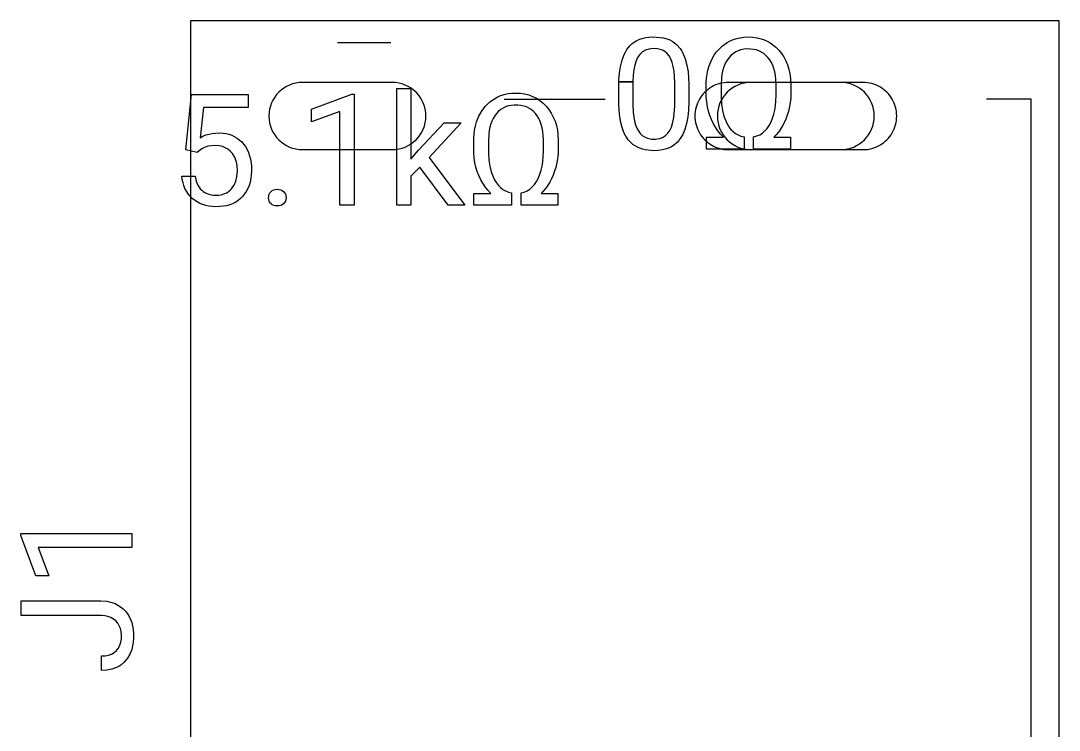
# Model space of a CAD drawing. Header units: inches. Extents: x 3.88 to 7.82, y -6.06 to -2.14.
# Drawn here: x 7.4581 to 7.8228, y -4.1401 to -3.8909 of the extents above; entities that cross this region are included whole.
import ezdxf

# ---------------------------------------------------------------- set-up
doc = ezdxf.new("R2010")
doc.units = ezdxf.units.IN
doc.header["$MEASUREMENT"] = 0
doc.layers.add('F.Silkscreen', color=41, linetype='CONTINUOUS', true_color=0xf2eda1)

msp = doc.modelspace()

# ---------------------------------------------------------------- linework, layer by layer
at = {"layer": 'F.Silkscreen', "linetype": 'CONTINUOUS'}
for p, q in [((7.82283, -3.89094), (7.51772, -3.89095)), ((7.51772, -3.89095), (7.51772, -4.29803)), ((7.82284, -4.29803), (7.82283, -3.89094)), ((7.5694, -3.89852), (7.58808, -3.89852)), ((7.67284, -3.89898), (7.67359, -3.89843)), ((7.67359, -3.89843), (7.67453, -3.89788)), ((7.67453, -3.89788), (7.67555, -3.89743)), ((7.67555, -3.89743), (7.67666, -3.89708)), ((7.67666, -3.89708), (7.67766, -3.89686)), ((7.67766, -3.89686), (7.67873, -3.89672)), ((7.67873, -3.89672), (7.68004, -3.89664)), ((7.68004, -3.89664), (7.6814, -3.89666)), ((7.6814, -3.89666), (7.68268, -3.89678)), ((7.68268, -3.89678), (7.68388, -3.89699)), ((7.68388, -3.89699), (7.685, -3.8973)), ((7.685, -3.8973), (7.68604, -3.8977)), ((7.68604, -3.8977), (7.68687, -3.89813)), ((7.68687, -3.89813), (7.68776, -3.89871)), ((7.68776, -3.89871), (7.68857, -3.89939)), ((7.70457, -3.89977), (7.7062, -3.89863)), ((7.7062, -3.89863), (7.70708, -3.89815)), ((7.70708, -3.89815), (7.70809, -3.89768)), ((7.70809, -3.89768), (7.70915, -3.89731)), ((7.70915, -3.89731), (7.71011, -3.89704)), ((7.71011, -3.89704), (7.71212, -3.89671)), ((7.71212, -3.89671), (7.7137, -3.89663)), ((7.7137, -3.89663), (7.71526, -3.89671)), ((7.71526, -3.89671), (7.71677, -3.89693)), ((7.71677, -3.89693), (7.71821, -3.89729)), ((7.71821, -3.89729), (7.71959, -3.89781)), ((7.71959, -3.89781), (7.72091, -3.89847)), ((7.72091, -3.89847), (7.72216, -3.89927)), ((7.66999, -3.90284), (7.67045, -3.90192)), ((7.67045, -3.90192), (7.67096, -3.90107)), ((7.67096, -3.90107), (7.67205, -3.89972)), ((7.67205, -3.89972), (7.67284, -3.89898)), ((7.67643, -3.90187), (7.67551, -3.90274)), ((7.67752, -3.90124), (7.67643, -3.90187)), ((7.67867, -3.90087), (7.67752, -3.90124)), ((7.6802, -3.90069), (7.67867, -3.90087)), ((7.68179, -3.90079), (7.6802, -3.90069)), ((7.6831, -3.90113), (7.68179, -3.90079)), ((7.68374, -3.90141), (7.6831, -3.90113)), ((7.68433, -3.90176), (7.68374, -3.90141)), ((7.68515, -3.90244), (7.68433, -3.90176)), ((7.68857, -3.89939), (7.68969, -3.90065)), ((7.68969, -3.90065), (7.69021, -3.90144)), ((7.69021, -3.90144), (7.69069, -3.90231)), ((7.69069, -3.90231), (7.6915, -3.90428)), ((7.70182, -3.90284), (7.70249, -3.90191)), ((7.70249, -3.90191), (7.70314, -3.90114)), ((7.70314, -3.90114), (7.70457, -3.89977)), ((7.70841, -3.90243), (7.70764, -3.90306)), ((7.70923, -3.90191), (7.70841, -3.90243)), ((7.71012, -3.90149), (7.70923, -3.90191)), ((7.71106, -3.90117), (7.71012, -3.90149)), ((7.71207, -3.90096), (7.71106, -3.90117)), ((7.71314, -3.90086), (7.71207, -3.90096)), ((7.71439, -3.90087), (7.71314, -3.90086)), ((7.71545, -3.90098), (7.71439, -3.90087)), ((7.71644, -3.9012), (7.71545, -3.90098)), ((7.71738, -3.90153), (7.71644, -3.9012)), ((7.71826, -3.90195), (7.71738, -3.90153)), ((7.71908, -3.90248), (7.71826, -3.90195)), ((7.72216, -3.89927), (7.72331, -3.90019)), ((7.72331, -3.90019), (7.72435, -3.90123)), ((7.72435, -3.90123), (7.72529, -3.90239)), ((7.72529, -3.90239), (7.72612, -3.90367)), ((7.66871, -3.90709), (7.66929, -3.90473)), ((7.66929, -3.90473), (7.66999, -3.90284)), ((7.6742, -3.90506), (7.67375, -3.90651)), ((7.67476, -3.90384), (7.6742, -3.90506)), ((7.67551, -3.90274), (7.67476, -3.90384)), ((7.68585, -3.9033), (7.68515, -3.90244)), ((7.68644, -3.90433), (7.68585, -3.9033)), ((7.68692, -3.90557), (7.68644, -3.90433)), ((7.6873, -3.907), (7.68692, -3.90557)), ((7.6915, -3.90428), (7.6921, -3.90655)), ((7.6999, -3.9068), (7.70071, -3.90478)), ((7.70071, -3.90478), (7.70182, -3.90284)), ((7.70574, -3.90554), (7.70526, -3.90655)), ((7.7063, -3.90462), (7.70574, -3.90554)), ((7.70694, -3.90379), (7.7063, -3.90462)), ((7.70764, -3.90306), (7.70694, -3.90379)), ((7.71984, -3.90311), (7.71908, -3.90248)), ((7.72054, -3.90385), (7.71984, -3.90311)), ((7.72118, -3.90468), (7.72054, -3.90385)), ((7.72174, -3.9056), (7.72118, -3.90468)), ((7.72221, -3.90661), (7.72174, -3.9056)), ((7.72612, -3.90367), (7.72684, -3.90506)), ((7.72684, -3.90506), (7.7274, -3.90641)), ((7.66822, -3.91171), (7.6684, -3.90929)), ((7.6684, -3.90929), (7.66871, -3.90709)), ((7.67342, -3.90817), (7.67321, -3.91006)), ((7.67375, -3.90651), (7.67342, -3.90817)), ((7.68757, -3.90863), (7.6873, -3.907)), ((7.68773, -3.91047), (7.68757, -3.90863)), ((7.6921, -3.90655), (7.69247, -3.9089)), ((7.69247, -3.9089), (7.69266, -3.91127)), ((7.69899, -3.91108), (7.69919, -3.90965)), ((7.69919, -3.90965), (7.69948, -3.90826)), ((7.69948, -3.90826), (7.6999, -3.9068)), ((7.70458, -3.90868), (7.70436, -3.90977)), ((7.70491, -3.90751), (7.70458, -3.90868)), ((7.70526, -3.90655), (7.70491, -3.90751)), ((7.72261, -3.90771), (7.72221, -3.90661)), ((7.72292, -3.90891), (7.72261, -3.90771)), ((7.72316, -3.91019), (7.72292, -3.90891)), ((7.7274, -3.90641), (7.72789, -3.90796)), ((7.72789, -3.90796), (7.72824, -3.90957)), ((7.72824, -3.90957), (7.72848, -3.91126)), ((7.58858, -3.9126), (7.55709, -3.9126)), ((7.66819, -3.92014), (7.66822, -3.91234)), ((7.66822, -3.91234), (7.66822, -3.91171)), ((7.66822, -3.91234), (7.67311, -3.91234)), ((7.67311, -3.91234), (7.66822, -3.91234)), ((7.67321, -3.91006), (7.67311, -3.91234)), ((7.67311, -3.91234), (7.67311, -3.92026)), ((7.6878, -3.9127), (7.68773, -3.91047)), ((7.6878, -3.92081), (7.6878, -3.9127)), ((7.69266, -3.91127), (7.69272, -3.91305)), ((7.69272, -3.91305), (7.69272, -3.91947)), ((7.69888, -3.91257), (7.69899, -3.91108)), ((7.69889, -3.91781), (7.69888, -3.91257)), ((7.7029, -3.91323), (7.70217, -3.9135)), ((7.70363, -3.913), (7.7029, -3.91323)), ((7.70439, -3.91283), (7.70363, -3.913)), ((7.70418, -3.9111), (7.70406, -3.91326)), ((7.70406, -3.91326), (7.70407, -3.91785)), ((7.70436, -3.90977), (7.70418, -3.9111)), ((7.70515, -3.9127), (7.70439, -3.91283)), ((7.70592, -3.91262), (7.70515, -3.9127)), ((7.70669, -3.9126), (7.70592, -3.91262)), ((7.75394, -3.9126), (7.70669, -3.9126)), ((7.74606, -3.9126), (7.71457, -3.9126)), ((7.72331, -3.91156), (7.72316, -3.91019)), ((7.72338, -3.91303), (7.72331, -3.91156)), ((7.72339, -3.91719), (7.72338, -3.91303)), ((7.72848, -3.91126), (7.72858, -3.91317)), ((7.72858, -3.91317), (7.72853, -3.91813)), ((7.75471, -3.91262), (7.75394, -3.9126)), ((7.75548, -3.9127), (7.75471, -3.91262)), ((7.75624, -3.91283), (7.75548, -3.9127)), ((7.75699, -3.913), (7.75624, -3.91283)), ((7.75773, -3.91323), (7.75699, -3.913)), ((7.75846, -3.9135), (7.75773, -3.91323)), ((7.5161, -3.93624), (7.51807, -3.91687)), ((7.51807, -3.91687), (7.53799, -3.91687)), ((7.53799, -3.91687), (7.53799, -3.92144)), ((7.56024, -3.92199), (7.57441, -3.91667)), ((7.57441, -3.91667), (7.57516, -3.91667)), ((7.57516, -3.91667), (7.57516, -3.95573)), ((7.5902, -3.95573), (7.5902, -3.9147)), ((7.5902, -3.9147), (7.59512, -3.9147)), ((7.59512, -3.9147), (7.59512, -3.93951)), ((7.6264, -3.91737), (7.6283, -3.91676)), ((7.6283, -3.91676), (7.62928, -3.91655)), ((7.62928, -3.91655), (7.63043, -3.91639)), ((7.63043, -3.91639), (7.63201, -3.91632)), ((7.63201, -3.91632), (7.63357, -3.91639)), ((7.63357, -3.91639), (7.63508, -3.91661)), ((7.63508, -3.91661), (7.63652, -3.91698)), ((7.63652, -3.91698), (7.6379, -3.91749)), ((7.69781, -3.91662), (7.69732, -3.91722)), ((7.69834, -3.91606), (7.69781, -3.91662)), ((7.6989, -3.91553), (7.69834, -3.91606)), ((7.6995, -3.91504), (7.6989, -3.91553)), ((7.70013, -3.91459), (7.6995, -3.91504)), ((7.70079, -3.91418), (7.70013, -3.91459)), ((7.70147, -3.91382), (7.70079, -3.91418)), ((7.70217, -3.9135), (7.70147, -3.91382)), ((7.75916, -3.91382), (7.75846, -3.9135)), ((7.75984, -3.91418), (7.75916, -3.91382)), ((7.7605, -3.91459), (7.75984, -3.91418)), ((7.76113, -3.91504), (7.7605, -3.91459)), ((7.76172, -3.91553), (7.76113, -3.91504)), ((7.76229, -3.91606), (7.76172, -3.91553)), ((7.76282, -3.91662), (7.76229, -3.91606)), ((7.76331, -3.91722), (7.76282, -3.91662)), ((7.62136, -3.92092), (7.62205, -3.9202)), ((7.62205, -3.9202), (7.62288, -3.91946)), ((7.62288, -3.91946), (7.62451, -3.91831)), ((7.62451, -3.91831), (7.62549, -3.91778)), ((7.62549, -3.91778), (7.6264, -3.91737)), ((7.62795, -3.9185), (7.66338, -3.9185)), ((7.63038, -3.92065), (7.62937, -3.92086)), ((7.63145, -3.92054), (7.63038, -3.92065)), ((7.6327, -3.92055), (7.63145, -3.92054)), ((7.63375, -3.92067), (7.6327, -3.92055)), ((7.63475, -3.92089), (7.63375, -3.92067)), ((7.6379, -3.91749), (7.63922, -3.91815)), ((7.63922, -3.91815), (7.64047, -3.91895)), ((7.64047, -3.91895), (7.64162, -3.91987)), ((7.64162, -3.91987), (7.64266, -3.92092)), ((7.66819, -3.92026), (7.66819, -3.92014)), ((7.66828, -3.92236), (7.66819, -3.92026)), ((7.67311, -3.92026), (7.67323, -3.9232)), ((7.69272, -3.91947), (7.69263, -3.92231)), ((7.69551, -3.92061), (7.69528, -3.92135)), ((7.69578, -3.91989), (7.69551, -3.92061)), ((7.6961, -3.91919), (7.69578, -3.91989)), ((7.69646, -3.9185), (7.6961, -3.91919)), ((7.69687, -3.91785), (7.69646, -3.9185)), ((7.69732, -3.91722), (7.69687, -3.91785)), ((7.69903, -3.91941), (7.69889, -3.91781)), ((7.6993, -3.92113), (7.69903, -3.91941)), ((7.70407, -3.91785), (7.70424, -3.92025)), ((7.70424, -3.92025), (7.70458, -3.92245)), ((7.72314, -3.92084), (7.72331, -3.91907)), ((7.72331, -3.91907), (7.72339, -3.91719)), ((7.72825, -3.92049), (7.72771, -3.92283)), ((7.72853, -3.91813), (7.72825, -3.92049)), ((7.76376, -3.91785), (7.76331, -3.91722)), ((7.76416, -3.9185), (7.76376, -3.91785)), ((7.76453, -3.91919), (7.76416, -3.9185)), ((7.76485, -3.91989), (7.76453, -3.91919)), ((7.76512, -3.92061), (7.76485, -3.91989)), ((7.76534, -3.92135), (7.76512, -3.92061)), ((7.81299, -3.9185), (7.79724, -3.9185)), ((7.81299, -4.27047), (7.81299, -3.9185)), ((7.52224, -3.92144), (7.5211, -3.93203)), ((7.53799, -3.92144), (7.52224, -3.92144)), ((7.56024, -3.92648), (7.56024, -3.92199)), ((7.5702, -3.92281), (7.56024, -3.92648)), ((7.5702, -3.95573), (7.5702, -3.92281)), ((7.61902, -3.92447), (7.62013, -3.92252)), ((7.62013, -3.92252), (7.62136, -3.92092)), ((7.62461, -3.92431), (7.62405, -3.92523)), ((7.62525, -3.92347), (7.62461, -3.92431)), ((7.62595, -3.92274), (7.62525, -3.92347)), ((7.62671, -3.92211), (7.62595, -3.92274)), ((7.62754, -3.92159), (7.62671, -3.92211)), ((7.62842, -3.92117), (7.62754, -3.92159)), ((7.62937, -3.92086), (7.62842, -3.92117)), ((7.63569, -3.92121), (7.63475, -3.92089)), ((7.63657, -3.92164), (7.63569, -3.92121)), ((7.63739, -3.92217), (7.63657, -3.92164)), ((7.63815, -3.9228), (7.63739, -3.92217)), ((7.63885, -3.92354), (7.63815, -3.9228)), ((7.63948, -3.92437), (7.63885, -3.92354)), ((7.64266, -3.92092), (7.64359, -3.92207)), ((7.64359, -3.92207), (7.64443, -3.92335)), ((7.64443, -3.92335), (7.64515, -3.92475)), ((7.66851, -3.92464), (7.66828, -3.92236)), ((7.67323, -3.9232), (7.67339, -3.92467)), ((7.6874, -3.92549), (7.68763, -3.9238)), ((7.68763, -3.9238), (7.6878, -3.92081)), ((7.69263, -3.92231), (7.6924, -3.92467)), ((7.69491, -3.92364), (7.69488, -3.92441)), ((7.69498, -3.92287), (7.69491, -3.92364)), ((7.69511, -3.92211), (7.69498, -3.92287)), ((7.69528, -3.92135), (7.69511, -3.92211)), ((7.69967, -3.9227), (7.6993, -3.92113)), ((7.70015, -3.92425), (7.69967, -3.9227)), ((7.70069, -3.92565), (7.70015, -3.92425)), ((7.70458, -3.92245), (7.70509, -3.92445)), ((7.72216, -3.92516), (7.7226, -3.92373)), ((7.7226, -3.92373), (7.72291, -3.92233)), ((7.72291, -3.92233), (7.72314, -3.92084)), ((7.7273, -3.92412), (7.72677, -3.92553)), ((7.72771, -3.92283), (7.7273, -3.92412)), ((7.76552, -3.9221), (7.76534, -3.92135)), ((7.76565, -3.92287), (7.76552, -3.9221)), ((7.76572, -3.92364), (7.76565, -3.92287)), ((7.76575, -3.92441), (7.76572, -3.92364)), ((7.59776, -3.93636), (7.60677, -3.92683)), ((7.61276, -3.92683), (7.60154, -3.93892)), ((7.60677, -3.92683), (7.61276, -3.92683)), ((7.61749, -3.92933), (7.61782, -3.92781)), ((7.61782, -3.92781), (7.61821, -3.92648)), ((7.61821, -3.92648), (7.61902, -3.92447)), ((7.62322, -3.92719), (7.62289, -3.92836)), ((7.62357, -3.92624), (7.62322, -3.92719)), ((7.62405, -3.92523), (7.62357, -3.92624)), ((7.64004, -3.92529), (7.63948, -3.92437)), ((7.64052, -3.9263), (7.64004, -3.92529)), ((7.64092, -3.9274), (7.64052, -3.9263)), ((7.64123, -3.92859), (7.64092, -3.9274)), ((7.64515, -3.92475), (7.64575, -3.92623)), ((7.64575, -3.92623), (7.64623, -3.92777)), ((7.64623, -3.92777), (7.64658, -3.9294)), ((7.66889, -3.92673), (7.66851, -3.92464)), ((7.66934, -3.92843), (7.66889, -3.92673)), ((7.67339, -3.92467), (7.67366, -3.92616)), ((7.67366, -3.92616), (7.67403, -3.92748)), ((7.67403, -3.92748), (7.67448, -3.92864)), ((7.68664, -3.92831), (7.68707, -3.927)), ((7.68707, -3.927), (7.6874, -3.92549)), ((7.69198, -3.92702), (7.69138, -3.9291)), ((7.6924, -3.92467), (7.69198, -3.92702)), ((7.69488, -3.92441), (7.69491, -3.92518)), ((7.69491, -3.92518), (7.69498, -3.92595)), ((7.69498, -3.92595), (7.69511, -3.92671)), ((7.69511, -3.92671), (7.69528, -3.92747)), ((7.69528, -3.92747), (7.69551, -3.92821)), ((7.70138, -3.9271), (7.70069, -3.92565)), ((7.70208, -3.92835), (7.70138, -3.9271)), ((7.70509, -3.92445), (7.70571, -3.92613)), ((7.70571, -3.92613), (7.70621, -3.92715)), ((7.70621, -3.92715), (7.70684, -3.92818)), ((7.72027, -3.92873), (7.72099, -3.92768)), ((7.72099, -3.92768), (7.72163, -3.92649)), ((7.72163, -3.92649), (7.72216, -3.92516)), ((7.72561, -3.9279), (7.72494, -3.92899)), ((7.72622, -3.92675), (7.72561, -3.9279)), ((7.72677, -3.92553), (7.72622, -3.92675)), ((7.76512, -3.92821), (7.76534, -3.92747)), ((7.76534, -3.92747), (7.76552, -3.92671)), ((7.76552, -3.92671), (7.76565, -3.92595)), ((7.76565, -3.92595), (7.76572, -3.92518)), ((7.76572, -3.92518), (7.76575, -3.92441)), ((7.5211, -3.93203), (7.5221, -3.9315)), ((7.5221, -3.9315), (7.52314, -3.93106)), ((7.52314, -3.93106), (7.52423, -3.93073)), ((7.52423, -3.93073), (7.52537, -3.9305)), ((7.52537, -3.9305), (7.52656, -3.93037)), ((7.52656, -3.93037), (7.52789, -3.93034)), ((7.52789, -3.93034), (7.52917, -3.93042)), ((7.52917, -3.93042), (7.53023, -3.93058)), ((7.53023, -3.93058), (7.53124, -3.93083)), ((7.53124, -3.93083), (7.5322, -3.93116)), ((7.5322, -3.93116), (7.53311, -3.93157)), ((7.53311, -3.93157), (7.53408, -3.93214)), ((7.61719, -3.93225), (7.6173, -3.93077)), ((7.6173, -3.93077), (7.61749, -3.92933)), ((7.62248, -3.93079), (7.62236, -3.93295)), ((7.62266, -3.92946), (7.62248, -3.93079)), ((7.62289, -3.92836), (7.62266, -3.92946)), ((7.64146, -3.92987), (7.64123, -3.92859)), ((7.64162, -3.93125), (7.64146, -3.92987)), ((7.64169, -3.93271), (7.64162, -3.93125)), ((7.64658, -3.9294), (7.64678, -3.93095)), ((7.64678, -3.93095), (7.64689, -3.93285)), ((7.66998, -3.93014), (7.66934, -3.92843)), ((7.67068, -3.93151), (7.66998, -3.93014)), ((7.67149, -3.93271), (7.67068, -3.93151)), ((7.67448, -3.92864), (7.67502, -3.92964)), ((7.67502, -3.92964), (7.67564, -3.93049)), ((7.67564, -3.93049), (7.67636, -3.93119)), ((7.67636, -3.93119), (7.67717, -3.93174)), ((7.68353, -3.93192), (7.68458, -3.93126)), ((7.68458, -3.93126), (7.68541, -3.93045)), ((7.68541, -3.93045), (7.68611, -3.92943)), ((7.68611, -3.92943), (7.68664, -3.92831)), ((7.69061, -3.93092), (7.68976, -3.93234)), ((7.69138, -3.9291), (7.69061, -3.93092)), ((7.69551, -3.92821), (7.69578, -3.92893)), ((7.69578, -3.92893), (7.6961, -3.92963)), ((7.6961, -3.92963), (7.69646, -3.93032)), ((7.69646, -3.93032), (7.69687, -3.93097)), ((7.69687, -3.93097), (7.69732, -3.9316)), ((7.69732, -3.9316), (7.69781, -3.9322)), ((7.70293, -3.92961), (7.70208, -3.92835)), ((7.70386, -3.93079), (7.70293, -3.92961)), ((7.70488, -3.93187), (7.70386, -3.93079)), ((7.70684, -3.92818), (7.70754, -3.92908)), ((7.70754, -3.92908), (7.70831, -3.92986)), ((7.70831, -3.92986), (7.70916, -3.93051)), ((7.70916, -3.93051), (7.71008, -3.93104)), ((7.71008, -3.93104), (7.71107, -3.93144)), ((7.71107, -3.93144), (7.71213, -3.93171)), ((7.71551, -3.93171), (7.71662, -3.93142)), ((7.71662, -3.93142), (7.71765, -3.93097)), ((7.71765, -3.93097), (7.7186, -3.93037)), ((7.7186, -3.93037), (7.71947, -3.92963)), ((7.71947, -3.92963), (7.72027, -3.92873)), ((7.72341, -3.93098), (7.72256, -3.93187)), ((7.72421, -3.93002), (7.72341, -3.93098)), ((7.72494, -3.92899), (7.72421, -3.93002)), ((7.76282, -3.9322), (7.76331, -3.9316)), ((7.76331, -3.9316), (7.76376, -3.93097)), ((7.76376, -3.93097), (7.76416, -3.93031)), ((7.76416, -3.93031), (7.76453, -3.92963)), ((7.76453, -3.92963), (7.76485, -3.92893)), ((7.76485, -3.92893), (7.76512, -3.92821)), ((7.52386, -3.93505), (7.52285, -3.93537)), ((7.52516, -3.93484), (7.52386, -3.93505)), ((7.52664, -3.93479), (7.52516, -3.93484)), ((7.5278, -3.93488), (7.52664, -3.93479)), ((7.52897, -3.93514), (7.5278, -3.93488)), ((7.52996, -3.93553), (7.52897, -3.93514)), ((7.53408, -3.93214), (7.53499, -3.93283)), ((7.53499, -3.93283), (7.53572, -3.93352)), ((7.53572, -3.93352), (7.5364, -3.93429)), ((7.5364, -3.93429), (7.537, -3.93512)), ((7.537, -3.93512), (7.5376, -3.93614)), ((7.6172, -3.93749), (7.61719, -3.93225)), ((7.62236, -3.93295), (7.62238, -3.93753)), ((7.64169, -3.93687), (7.64169, -3.93271)), ((7.64689, -3.93285), (7.64684, -3.93782)), ((7.67242, -3.93376), (7.67149, -3.93271)), ((7.67312, -3.93437), (7.67242, -3.93376)), ((7.67387, -3.9349), (7.67312, -3.93437)), ((7.67467, -3.93536), (7.67387, -3.9349)), ((7.67717, -3.93174), (7.67827, -3.93222)), ((7.67827, -3.93222), (7.67961, -3.93249)), ((7.67961, -3.93249), (7.68107, -3.93252)), ((7.68107, -3.93252), (7.68242, -3.93232)), ((7.68242, -3.93232), (7.68353, -3.93192)), ((7.68668, -3.93517), (7.68583, -3.9356)), ((7.68747, -3.93468), (7.68668, -3.93517)), ((7.68865, -3.93368), (7.68747, -3.93468)), ((7.68976, -3.93234), (7.68865, -3.93368)), ((7.69781, -3.9322), (7.69834, -3.93276)), ((7.69834, -3.93276), (7.6989, -3.93329)), ((7.6989, -3.93329), (7.6995, -3.93378)), ((7.69898, -3.93604), (7.69898, -3.93187)), ((7.69898, -3.93187), (7.70488, -3.93187)), ((7.6995, -3.93378), (7.70013, -3.93423)), ((7.70013, -3.93423), (7.70079, -3.93464)), ((7.70079, -3.93464), (7.70147, -3.935)), ((7.70147, -3.935), (7.70217, -3.93532)), ((7.71213, -3.93171), (7.71213, -3.93604)), ((7.71551, -3.93604), (7.71551, -3.93171)), ((7.72256, -3.93187), (7.72843, -3.93187)), ((7.72843, -3.93187), (7.72843, -3.93604)), ((7.75846, -3.93532), (7.75916, -3.935)), ((7.75916, -3.935), (7.75984, -3.93464)), ((7.75984, -3.93464), (7.7605, -3.93423)), ((7.7605, -3.93423), (7.76113, -3.93378)), ((7.76113, -3.93378), (7.76172, -3.93329)), ((7.76172, -3.93329), (7.76229, -3.93276)), ((7.76229, -3.93276), (7.76282, -3.9322)), ((7.52004, -3.93726), (7.5161, -3.93624)), ((7.52134, -3.9362), (7.52004, -3.93726)), ((7.52195, -3.93579), (7.52134, -3.9362)), ((7.52285, -3.93537), (7.52195, -3.93579)), ((7.53086, -3.93606), (7.52996, -3.93553)), ((7.53168, -3.93672), (7.53086, -3.93606)), ((7.53247, -3.9376), (7.53168, -3.93672)), ((7.53307, -3.93851), (7.53247, -3.9376)), ((7.53354, -3.93951), (7.53307, -3.93851)), ((7.5376, -3.93614), (7.53809, -3.93724)), ((7.53809, -3.93724), (7.5385, -3.93841)), ((7.5385, -3.93841), (7.53877, -3.93951)), ((7.55709, -3.93622), (7.58858, -3.93622)), ((7.59512, -3.93951), (7.59776, -3.93636)), ((7.61733, -3.9391), (7.6172, -3.93749)), ((7.62238, -3.93753), (7.62255, -3.93993)), ((7.64147, -3.94035), (7.64162, -3.93876)), ((7.64162, -3.93876), (7.64169, -3.93687)), ((7.64684, -3.93782), (7.64656, -3.94018)), ((7.67554, -3.93575), (7.67467, -3.93536)), ((7.67646, -3.93606), (7.67554, -3.93575)), ((7.67743, -3.9363), (7.67646, -3.93606)), ((7.67937, -3.93656), (7.67743, -3.9363)), ((7.68071, -3.93659), (7.67937, -3.93656)), ((7.68185, -3.93654), (7.68071, -3.93659)), ((7.68293, -3.93642), (7.68185, -3.93654)), ((7.68396, -3.93622), (7.68293, -3.93642)), ((7.68492, -3.93595), (7.68396, -3.93622)), ((7.68583, -3.9356), (7.68492, -3.93595)), ((7.71213, -3.93604), (7.69898, -3.93604)), ((7.70217, -3.93532), (7.7029, -3.93559)), ((7.7029, -3.93559), (7.70363, -3.93582)), ((7.70363, -3.93582), (7.70439, -3.93599)), ((7.70439, -3.93599), (7.70515, -3.93612)), ((7.70515, -3.93612), (7.70592, -3.9362)), ((7.70592, -3.9362), (7.70669, -3.93622)), ((7.70669, -3.93622), (7.75394, -3.93622)), ((7.71457, -3.93622), (7.74606, -3.93622)), ((7.72843, -3.93604), (7.71551, -3.93604)), ((7.75394, -3.93622), (7.75471, -3.9362)), ((7.75471, -3.9362), (7.75548, -3.93612)), ((7.75548, -3.93612), (7.75624, -3.93599)), ((7.75624, -3.93599), (7.75699, -3.93582)), ((7.75699, -3.93582), (7.75773, -3.93559)), ((7.75773, -3.93559), (7.75846, -3.93532)), ((7.53389, -3.94059), (7.53354, -3.93951)), ((7.53411, -3.94177), (7.53389, -3.94059)), ((7.53421, -3.94366), (7.53411, -3.94177)), ((7.53877, -3.93951), (7.53899, -3.94083)), ((7.53899, -3.94083), (7.53911, -3.94223)), ((7.53911, -3.94223), (7.53913, -3.9437)), ((7.59823, -3.94234), (7.59512, -3.94557)), ((7.60827, -3.95573), (7.59823, -3.94234)), ((7.60154, -3.93892), (7.61409, -3.95573)), ((7.61761, -3.94081), (7.61733, -3.9391)), ((7.61798, -3.94238), (7.61761, -3.94081)), ((7.61846, -3.94393), (7.61798, -3.94238)), ((7.62255, -3.93993), (7.62285, -3.94197)), ((7.62285, -3.94197), (7.62335, -3.94399)), ((7.64091, -3.94341), (7.64122, -3.94201)), ((7.64122, -3.94201), (7.64147, -3.94035)), ((7.64602, -3.94252), (7.64561, -3.94381)), ((7.64656, -3.94018), (7.64602, -3.94252)), ((7.51485, -3.94672), (7.51469, -3.94549)), ((7.51469, -3.94549), (7.51937, -3.94549)), ((7.51937, -3.94549), (7.51975, -3.94724)), ((7.53366, -3.94729), (7.53406, -3.94559)), ((7.53406, -3.94559), (7.53421, -3.94366)), ((7.53906, -3.94515), (7.53891, -3.94635)), ((7.53913, -3.9437), (7.53906, -3.94515)), ((7.59512, -3.94557), (7.59512, -3.95573)), ((7.619, -3.94534), (7.61846, -3.94393)), ((7.61968, -3.94679), (7.619, -3.94534)), ((7.62335, -3.94399), (7.62402, -3.94581)), ((7.62402, -3.94581), (7.62451, -3.94683)), ((7.6393, -3.94737), (7.63993, -3.94617)), ((7.63993, -3.94617), (7.64047, -3.94485)), ((7.64047, -3.94485), (7.64091, -3.94341)), ((7.64507, -3.94521), (7.64453, -3.94643)), ((7.64561, -3.94381), (7.64507, -3.94521)), ((7.5151, -3.94788), (7.51485, -3.94672)), ((7.51539, -3.94883), (7.5151, -3.94788)), ((7.5158, -3.94987), (7.51539, -3.94883)), ((7.51975, -3.94724), (7.52035, -3.94873)), ((7.52035, -3.94873), (7.52074, -3.94938)), ((7.52074, -3.94938), (7.52118, -3.94996)), ((7.53218, -3.94994), (7.53265, -3.94933)), ((7.53265, -3.94933), (7.53306, -3.94867)), ((7.53306, -3.94867), (7.53366, -3.94729)), ((7.53828, -3.94886), (7.53787, -3.94986)), ((7.53864, -3.94764), (7.53828, -3.94886)), ((7.53891, -3.94635), (7.53864, -3.94764)), ((7.62039, -3.94803), (7.61968, -3.94679)), ((7.62123, -3.9493), (7.62039, -3.94803)), ((7.62217, -3.95047), (7.62123, -3.9493)), ((7.62451, -3.94683), (7.62515, -3.94787)), ((7.62515, -3.94787), (7.62585, -3.94877)), ((7.62585, -3.94877), (7.62662, -3.94955)), ((7.62662, -3.94955), (7.62747, -3.9502)), ((7.63691, -3.95006), (7.63778, -3.94931)), ((7.63778, -3.94931), (7.63858, -3.94842)), ((7.63858, -3.94842), (7.6393, -3.94737)), ((7.64251, -3.9497), (7.64172, -3.95066)), ((7.64325, -3.94868), (7.64251, -3.9497)), ((7.64392, -3.94759), (7.64325, -3.94868)), ((7.64453, -3.94643), (7.64392, -3.94759)), ((7.5163, -3.95083), (7.5158, -3.94987)), ((7.51689, -3.95173), (7.5163, -3.95083)), ((7.51756, -3.95255), (7.51689, -3.95173)), ((7.51832, -3.95332), (7.51756, -3.95255)), ((7.51915, -3.954), (7.51832, -3.95332)), ((7.52118, -3.94996), (7.52167, -3.95048)), ((7.52167, -3.95048), (7.52217, -3.95088)), ((7.52217, -3.95088), (7.52277, -3.95127)), ((7.52277, -3.95127), (7.52343, -3.9516)), ((7.52343, -3.9516), (7.52413, -3.95185)), ((7.52413, -3.95185), (7.52496, -3.95206)), ((7.52496, -3.95206), (7.52586, -3.95218)), ((7.52586, -3.95218), (7.52671, -3.95222)), ((7.52671, -3.95222), (7.52765, -3.95219)), ((7.52765, -3.95219), (7.52845, -3.95208)), ((7.52845, -3.95208), (7.52982, -3.95167)), ((7.52982, -3.95167), (7.53048, -3.95135)), ((7.53048, -3.95135), (7.53109, -3.95095)), ((7.53109, -3.95095), (7.53166, -3.95048)), ((7.53166, -3.95048), (7.53218, -3.94994)), ((7.53527, -3.95343), (7.53447, -3.95408)), ((7.53601, -3.95271), (7.53527, -3.95343)), ((7.53675, -3.95179), (7.53601, -3.95271)), ((7.53732, -3.95092), (7.53675, -3.95179)), ((7.53787, -3.94986), (7.53732, -3.95092)), ((7.54516, -3.95313), (7.54522, -3.95245)), ((7.54521, -3.95375), (7.54516, -3.95313)), ((7.54522, -3.95245), (7.54538, -3.95187)), ((7.54538, -3.95187), (7.54565, -3.95134)), ((7.54565, -3.95134), (7.54603, -3.95087)), ((7.54603, -3.95087), (7.54645, -3.95055)), ((7.54645, -3.95055), (7.54696, -3.95032)), ((7.54696, -3.95032), (7.54751, -3.95019)), ((7.54751, -3.95019), (7.54819, -3.95014)), ((7.54819, -3.95014), (7.54887, -3.95019)), ((7.54887, -3.95019), (7.54946, -3.95033)), ((7.54946, -3.95033), (7.54998, -3.95057)), ((7.54998, -3.95057), (7.55041, -3.9509)), ((7.55041, -3.9509), (7.5508, -3.95137)), ((7.5508, -3.95137), (7.55108, -3.9519)), ((7.55108, -3.9519), (7.55124, -3.95249)), ((7.55124, -3.95249), (7.5513, -3.95313)), ((7.5513, -3.95313), (7.55124, -3.95375)), ((7.61728, -3.95573), (7.61728, -3.95156)), ((7.61728, -3.95156), (7.62319, -3.95156)), ((7.62319, -3.95156), (7.62217, -3.95047)), ((7.62747, -3.9502), (7.62838, -3.95072)), ((7.62838, -3.95072), (7.62937, -3.95112)), ((7.62937, -3.95112), (7.63043, -3.9514)), ((7.63043, -3.9514), (7.63043, -3.95573)), ((7.63382, -3.9514), (7.63492, -3.9511)), ((7.63382, -3.95573), (7.63382, -3.9514)), ((7.63492, -3.9511), (7.63595, -3.95065)), ((7.63595, -3.95065), (7.63691, -3.95006)), ((7.64172, -3.95066), (7.64087, -3.95156)), ((7.64087, -3.95156), (7.64673, -3.95156)), ((7.64673, -3.95156), (7.64673, -3.95573)), ((7.52004, -3.95459), (7.51915, -3.954)), ((7.52099, -3.9551), (7.52004, -3.95459)), ((7.52201, -3.95552), (7.52099, -3.9551)), ((7.52308, -3.95584), (7.52201, -3.95552)), ((7.52421, -3.95608), (7.52308, -3.95584)), ((7.5254, -3.95622), (7.52421, -3.95608)), ((7.52665, -3.95628), (7.5254, -3.95622)), ((7.52806, -3.95624), (7.52665, -3.95628)), ((7.52924, -3.95611), (7.52806, -3.95624)), ((7.53036, -3.95591), (7.52924, -3.95611)), ((7.53157, -3.95557), (7.53036, -3.95591)), ((7.53269, -3.95512), (7.53157, -3.95557)), ((7.53361, -3.95464), (7.53269, -3.95512)), ((7.53447, -3.95408), (7.53361, -3.95464)), ((7.54538, -3.95435), (7.54521, -3.95375)), ((7.54565, -3.95485), (7.54538, -3.95435)), ((7.54603, -3.9553), (7.54565, -3.95485)), ((7.54645, -3.95561), (7.54603, -3.9553)), ((7.54696, -3.95583), (7.54645, -3.95561)), ((7.54751, -3.95596), (7.54696, -3.95583)), ((7.54819, -3.956), (7.54751, -3.95596)), ((7.54887, -3.95596), (7.54819, -3.956)), ((7.54946, -3.95582), (7.54887, -3.95596)), ((7.54998, -3.9556), (7.54946, -3.95582)), ((7.55041, -3.95528), (7.54998, -3.9556)), ((7.5508, -3.95483), (7.55041, -3.95528)), ((7.55108, -3.95432), (7.5508, -3.95483)), ((7.55124, -3.95375), (7.55108, -3.95432)), ((7.57516, -3.95573), (7.5702, -3.95573)), ((7.59512, -3.95573), (7.5902, -3.95573)), ((7.61409, -3.95573), (7.60827, -3.95573)), ((7.63043, -3.95573), (7.61728, -3.95573)), ((7.64673, -3.95573), (7.63382, -3.95573)), ((7.45812, -4.07173), (7.45812, -4.07099)), ((7.45812, -4.07099), (7.49718, -4.07099)), ((7.46344, -4.08591), (7.45812, -4.07173)), ((7.49718, -4.07099), (7.49718, -4.07595)), ((7.49718, -4.07595), (7.46426, -4.07595)), ((7.46426, -4.07595), (7.46793, -4.08591)), ((7.46793, -4.08591), (7.46344, -4.08591)), ((7.45832, -4.09981), (7.45832, -4.09465)), ((7.45832, -4.09465), (7.48619, -4.09465)), ((7.48619, -4.09465), (7.48833, -4.09483)), ((7.48833, -4.09483), (7.49012, -4.09524)), ((7.49012, -4.09524), (7.49122, -4.09565)), ((7.49122, -4.09565), (7.49225, -4.09616)), ((7.49225, -4.09616), (7.4932, -4.09677)), ((7.4932, -4.09677), (7.49407, -4.09749)), ((7.49407, -4.09749), (7.49487, -4.09831)), ((7.49487, -4.09831), (7.49557, -4.09921)), ((7.49557, -4.09921), (7.49617, -4.10018)), ((7.48647, -4.09982), (7.45832, -4.09981)), ((7.48761, -4.09993), (7.48647, -4.09982)), ((7.48875, -4.10018), (7.48761, -4.09993)), ((7.48978, -4.10057), (7.48875, -4.10018)), ((7.4907, -4.1011), (7.48978, -4.10057)), ((7.49151, -4.10177), (7.4907, -4.1011)), ((7.49219, -4.10255), (7.49151, -4.10177)), ((7.49273, -4.10342), (7.49219, -4.10255)), ((7.49617, -4.10018), (7.49668, -4.10122)), ((7.49668, -4.10122), (7.49708, -4.10233)), ((7.49708, -4.10233), (7.49739, -4.1035)), ((7.49316, -4.10446), (7.49273, -4.10342)), ((7.49341, -4.1055), (7.49316, -4.10446)), ((7.49351, -4.10673), (7.49341, -4.1055)), ((7.49739, -4.1035), (7.4976, -4.10475)), ((7.4976, -4.10475), (7.49772, -4.10624)), ((7.49772, -4.10624), (7.49771, -4.10782)), ((7.49243, -4.11127), (7.49293, -4.11031)), ((7.49293, -4.11031), (7.49328, -4.10921)), ((7.49328, -4.10921), (7.49346, -4.10807)), ((7.49346, -4.10807), (7.49351, -4.10673)), ((7.49761, -4.10918), (7.49741, -4.11045)), ((7.49771, -4.10782), (7.49761, -4.10918)), ((7.48773, -4.11398), (7.48891, -4.11375)), ((7.48891, -4.11375), (7.48997, -4.11337)), ((7.48997, -4.11337), (7.49097, -4.11279)), ((7.49097, -4.11279), (7.49178, -4.11209)), ((7.49178, -4.11209), (7.49243, -4.11127)), ((7.49644, -4.11342), (7.4956, -4.11488)), ((7.49707, -4.11179), (7.49644, -4.11342)), ((7.49741, -4.11045), (7.49707, -4.11179)), ((7.48643, -4.11406), (7.48773, -4.11398)), ((7.48643, -4.11918), (7.48643, -4.11406)), ((7.49322, -4.11728), (7.49254, -4.11772)), ((7.49445, -4.11624), (7.49322, -4.11728)), ((7.4956, -4.11488), (7.49445, -4.11624)), ((7.48835, -4.11906), (7.48643, -4.11918)), ((7.49011, -4.11872), (7.48835, -4.11906)), ((7.49169, -4.11815), (7.49011, -4.11872)), ((7.49254, -4.11772), (7.49169, -4.11815))]:
    msp.add_line(p, q, dxfattribs=at)
at = {"layer": 'F.Silkscreen'}
for centre, start, end in [((7.55709, -3.92441), 90, 270), ((7.58858, -3.92441), -90, 90), ((7.71457, -3.92441), 90, 270), ((7.74606, -3.92441), -90, 90)]:
    msp.add_arc(centre, 0.01181, start, end, dxfattribs=at)

doc.saveas('drawing.dxf')
